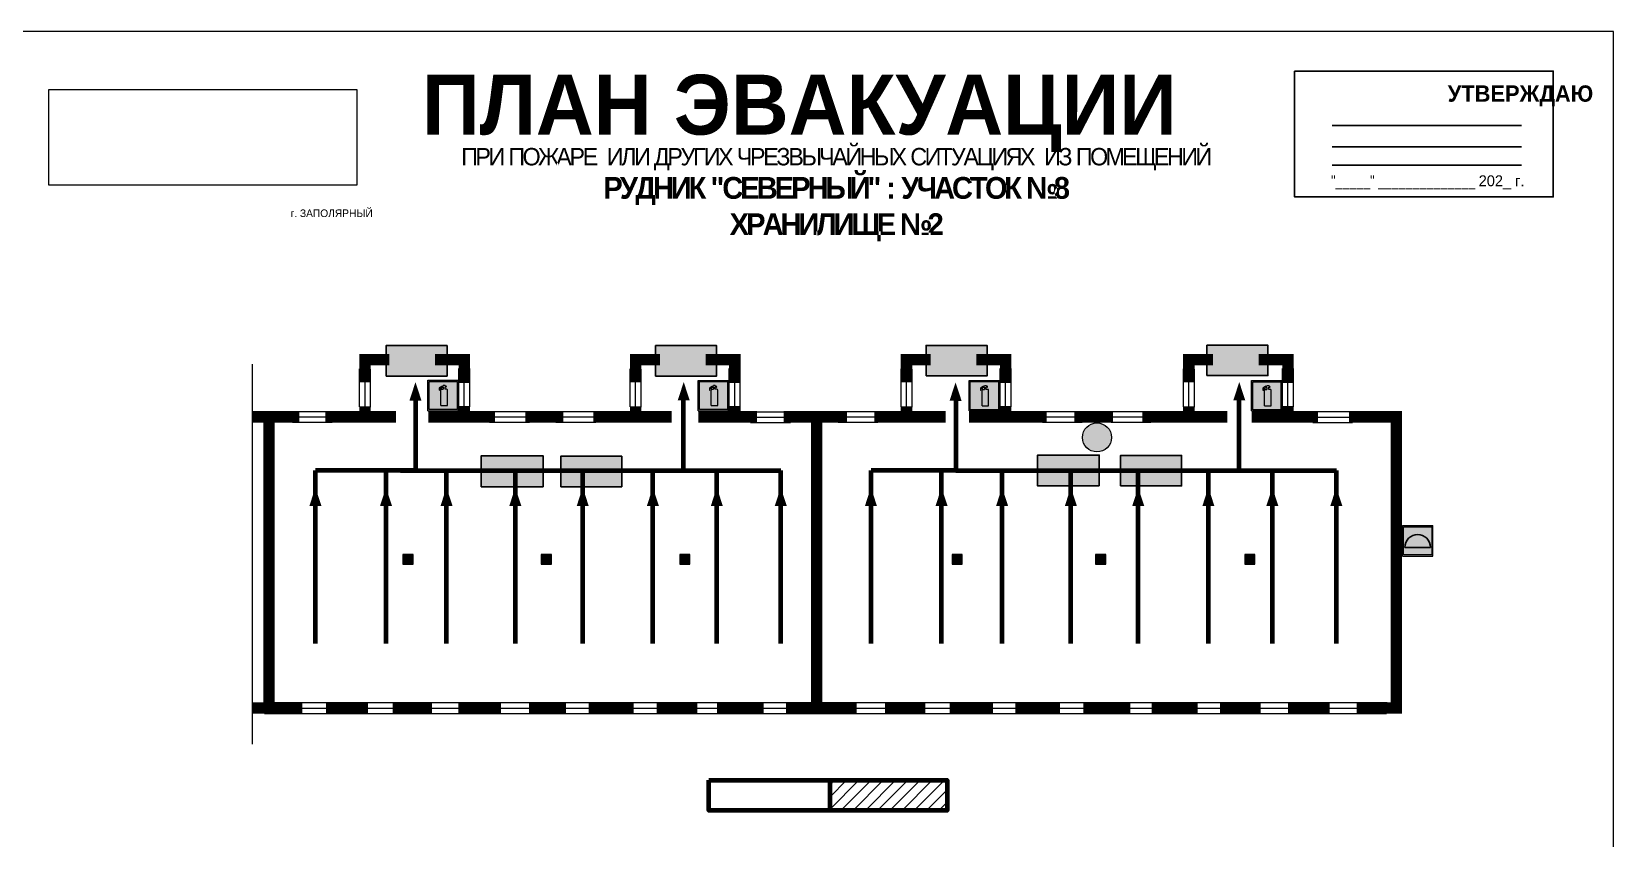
# Model space of a CAD drawing. Header units: millimetres. Extents: x 13114 to 67229, y 22859 to 38520.
# Drawn here: x 17737 to 18318, y 36443 to 36739 of the extents above; entities that cross this region are included whole.
import ezdxf

# ---------------------------------------------------------------- set-up
doc = ezdxf.new("R2010")
doc.units = ezdxf.units.MM
doc.layers.add('План_Штампы', color=7, linetype='Continuous')
doc.styles.add('обычный', font='arial.ttf')
picture_1 = doc.add_image_def('image1.jpg', size_in_pixel=(337, 105))

# ---------------------------------------------------------------- blocks, each defined once
blk = doc.blocks.new('A$C7B4425F7')
at = {"true_color": 0xffffff}
blk.add_hatch(color=7, dxfattribs=at).paths.add_polyline_path([(0, 0), (-16, 0), (-16, -8), (0, -8)])
h = blk.add_hatch(color=126)
h.paths.add_polyline_path([(-0.2, -0.2), (-15.8, -0.2), (-15.8, -7.8), (-0.2, -7.8)])
h.paths.add_polyline_path([(-11.76, -2.03), (-11.76, -3.66), (-11.17, -3.66, -0.568275), (-11.17, -6.18), (-12.58, -6.18), (-12.58, -2.03)], flags=16)
h.paths.add_polyline_path([(-13.33, -4.12, -0.495768), (-13.59, -6.18), (-15.03, -6.18), (-15.03, -2.03), (-13.59, -2.03, -0.487973)], flags=16)
h.paths.add_polyline_path([(-10.25, -2.03), (-9.48, -2.03), (-9.48, -6.18), (-10.25, -6.18)], flags=16)
h.paths.add_polyline_path([(-13.84, -3.69), (-14.24, -3.69), (-14.24, -3.03), (-13.9, -3.03, -0.692621)], flags=0)
h.paths.add_polyline_path([(-9.15, -2.03), (-8.4, -2.03), (-8.04, -3.07), (-7.68, -2.03), (-6.93, -2.03), (-7.64, -4.1), (-6.93, -6.18), (-7.68, -6.18), (-8.04, -5.14), (-8.4, -6.18), (-9.15, -6.18), (-8.44, -4.1)], flags=16)
h.paths.add_polyline_path([(-11.76, -4.46), (-11.42, -4.46, -0.692621), (-11.36, -5.12), (-11.76, -5.12)], flags=0)
h.paths.add_polyline_path([(-13.9, -5.2), (-14.24, -5.2), (-14.24, -4.55), (-13.84, -4.55, -0.708038)], flags=0)
edge = h.paths.add_edge_path(flags=16)
edge.add_ellipse((-5.51, -4.08), major_axis=(0, 2.05), ratio=0.586184, start_angle=0, end_angle=360)
edge = h.paths.add_edge_path(flags=0)
edge.add_ellipse((-5.51, -4.08), major_axis=(0, 1.14), ratio=0.454828, start_angle=0, end_angle=360)
h.paths.add_polyline_path([(-4.13, -4.96, 0.377264), (-3.48, -4.52, 0.0555), (-3.16, -2.03), (-1.66, -2.03), (-1.66, -4.96), (-0.96, -4.96), (-0.96, -7.01), (-1.75, -7.01), (-1.75, -6.18), (-3.3, -6.18), (-3.3, -7.02), (-4.13, -7.02)], flags=16)
h.paths.add_polyline_path([(-2.73, -2.91), (-2.28, -2.91), (-2.28, -4.96), (-3.05, -4.96, 0.079136)], flags=0)
at = {"color": 126}
blk.add_lwpolyline([(-16, -8), (0, -8), (0, 0), (-16, 0)], close=True, dxfattribs=at)
blk = doc.blocks.new('A$C32E8229D')
at = {"true_color": 0xffffff}
blk.add_hatch(color=7, dxfattribs=at).paths.add_polyline_path([(0, 0), (0, -8), (16, -8), (16, 0)])
h = blk.add_hatch(color=126)
h.paths.add_polyline_path([(0.2, -0.2), (15.8, -0.2), (15.8, -7.8), (0.2, -7.8)])
h.paths.add_polyline_path([(13.49, -2.05), (12.08, -2.05), (11.37, -2.63, 0.162397), (11.29, -2.84), (11.29, -3.63), (10.35, -3.63), (10.35, -4.05), (11.68, -4.05), (11.68, -3.48), (12.26, -4.28), (11.29, -5.1), (11.29, -6.78), (11.85, -6.78), (11.85, -5.44), (12.8, -4.64), (12.8, -5.94), (14.46, -5.94), (14.46, -5.39), (13.45, -5.39), (13.45, -3.97), (12.46, -2.59), (13.15, -2.59), (13.69, -3.34), (14.18, -3)], flags=16)
h.paths.add_polyline_path([(10.74, -1.82, 1), (11.8, -1.82, 1)], flags=16)
h.paths.add_polyline_path([(9.39, -3.59), (5.99, -3.59), (6.56, -3.03), (5.91, -3.03), (5.1, -3.83), (5.91, -4.64), (6.56, -4.64), (5.99, -4.09), (9.39, -4.09)], flags=16)
h.paths.add_polyline_path([(4.29, -1.08), (1.72, -1.08), (1.72, -6.6), (4.29, -6.6)], flags=16)
at = {"color": 126}
blk.add_lwpolyline([(16, -8), (0, -8), (0, 0), (16, 0)], close=True, dxfattribs=at)
blk = doc.blocks.new('A$C7B8C2D5B')
at = {"lineweight": 0}
h = blk.add_hatch(color=5, dxfattribs=at)
h.dxf.hatch_style = 1
h.paths.add_polyline_path([(1.4, -3.02, 1), (-2.11, -3.02, 1)])
at = {"color": 5, "lineweight": 0}
blk.add_circle((-0.36, -3.02), 1.75, dxfattribs=at)
blk = doc.blocks.new('A$C3AD82952')
at = {"true_color": 0xf5f5ff}
h = blk.add_hatch(color=7, dxfattribs=at)
h.dxf.hatch_style = 1
h.paths.add_polyline_path([(8.21, 8.73, 0.414214), (7.89, 9.05), (7.22, 9.05), (7.22, 9.92), (7.59, 9.92, 1), (7.57, 10.36), (7.22, 10.36), (7.22, 10.6), (6.43, 10.6), (6.43, 10.36), (6.01, 10.36), (4.74, 9.59), (4.74, 8.69), (4.98, 8.73), (4.98, 9.26), (6.12, 9.91), (6.43, 9.91), (6.43, 9.05), (5.76, 9.05, 0.414214), (5.44, 8.73), (5.44, 2.2), (8.21, 2.2)], flags=0)
h.paths.add_polyline_path([(12.8, 12.8), (0, 12.8), (0, 0), (12.8, 0)])
h.paths.add_polyline_path([(0.51, 12.29), (12.29, 12.29), (12.29, 0.51), (0.51, 0.51)], flags=16)
h.paths.add_polyline_path([(4.74, 9.59), (6.01, 10.36), (6.43, 10.36), (6.43, 10.6), (7.22, 10.6), (7.22, 10.36), (7.59, 10.36, -0.94586), (7.59, 9.92), (7.22, 9.92), (7.22, 9.05), (7.89, 9.05, -0.414214), (8.21, 8.73), (8.21, 2.2), (5.44, 2.2), (5.44, 8.73, -0.414214), (5.76, 9.05), (6.43, 9.05), (6.43, 9.91), (6.12, 9.91), (4.98, 9.26), (4.98, 8.73), (4.74, 8.69)], flags=0)
h = blk.add_hatch(color=242)
h.dxf.hatch_style = 1
h.paths.add_polyline_path([(12.29, 12.29), (0.51, 12.29), (0.51, 0.51), (12.29, 0.51)])
h.paths.add_polyline_path([(4.74, 8.69), (4.74, 9.59), (6.01, 10.36), (6.43, 10.36), (6.43, 10.6), (7.22, 10.6), (7.22, 10.36), (7.59, 10.36, -0.94586), (7.59, 9.92), (7.22, 9.92), (7.22, 9.05), (7.89, 9.05, -0.414214), (8.21, 8.73), (8.21, 2.2), (5.44, 2.2), (5.44, 8.73, -0.414214), (5.76, 9.05), (6.43, 9.05), (6.43, 9.91), (6.12, 9.91), (4.98, 9.26), (4.98, 8.73)], flags=16)
h = blk.add_hatch(color=7, dxfattribs=at)
h.dxf.hatch_style = 1
h.paths.add_polyline_path([(8.21, 8.73, 0.414214), (7.89, 9.05), (7.22, 9.05), (7.22, 9.92), (7.59, 9.92, 1), (7.57, 10.36), (7.22, 10.36), (7.22, 10.6), (6.43, 10.6), (6.43, 10.36), (6.01, 10.36), (4.74, 9.59), (4.74, 8.69), (4.98, 8.73), (4.98, 9.26), (6.12, 9.91), (6.43, 9.91), (6.43, 9.05), (5.76, 9.05, 0.414214), (5.44, 8.73), (5.44, 2.2), (8.21, 2.2)])
at = {"color": 242, "lineweight": 5}
for p, q in [((0, 0), (0, 12.8)), ((0, 12.8), (12.8, 12.8)), ((6.01, 10.36), (4.74, 9.59)), ((4.74, 9.59), (4.74, 8.69)), ((4.74, 8.69), (4.98, 8.73)), ((4.98, 9.26), (6.12, 9.91)), ((4.98, 8.73), (4.98, 9.26)), ((5.44, 2.2), (5.44, 8.73)), ((5.76, 9.05), (6.43, 9.05)), ((6.01, 10.36), (6.43, 10.36)), ((6.12, 9.91), (6.43, 9.91)), ((7.22, 10.6), (6.43, 10.6)), ((6.43, 10.6), (6.43, 10.36)), ((6.43, 9.91), (6.43, 9.05)), ((7.22, 10.36), (7.22, 10.6)), ((7.59, 10.36), (7.22, 10.36)), ((7.22, 9.05), (7.22, 9.92)), ((7.59, 9.92), (7.22, 9.92)), ((7.89, 9.05), (7.22, 9.05)), ((8.21, 2.2), (8.21, 8.73)), ((12.8, 0), (12.8, 12.8)), ((0, 0), (12.8, 0)), ((5.44, 2.2), (8.21, 2.2))]:
    blk.add_line(p, q, dxfattribs=at)
blk.add_lwpolyline([(0.51, 12.29), (12.29, 12.29), (12.29, 0.51), (0.51, 0.51)], close=True, dxfattribs=at)
for centre, radius, start, end in [((5.76, 8.73), 0.32, 90, 180), ((7.58, 10.14), 0.223, 273.18746, 86.81254), ((7.89, 8.73), 0.32, 0, 90)]:
    blk.add_arc(centre, radius, start, end, dxfattribs=at)
blk = doc.blocks.new('A$C1E1F2D43')
at = {"true_color": 0xffffff}
blk.add_hatch(color=7, dxfattribs=at).paths.add_polyline_path([(8, 0), (0, 0), (0, -8), (8, -8)])
h = blk.add_hatch(color=242)
h.paths.add_polyline_path([(0.32, -0.32), (0.32, -7.68), (7.68, -7.68), (7.68, -0.32)])
h.paths.add_polyline_path([(7.35, -5.71), (0.65, -5.71, -1)], flags=16)
at = {"color": 242, "lineweight": 5}
for p, q in [((0, 0), (8, 0)), ((0, -8), (0, 0)), ((0, 0), (8, 0)), ((8, -8), (8, 0)), ((0, -8), (8, -8))]:
    blk.add_line(p, q, dxfattribs=at)
at = {"color": 242}
blk.add_line((7.35, -5.71), (0.65, -5.71), dxfattribs=at)
at = {"color": 242, "lineweight": 5}
blk.add_lwpolyline([(0.32, -0.32), (7.68, -0.32), (7.68, -7.68), (0.32, -7.68)], close=True, dxfattribs=at)
at = {"color": 242}
blk.add_arc((4, -5.71), 3.35, 0, 180, dxfattribs=at)

msp = doc.modelspace()

# ---------------------------------------------------------------- hatches: boundary and pattern name
at = {"lineweight": 0}
h = msp.add_hatch(color=256, dxfattribs=at)
h.dxf.hatch_style = 1
h.paths.add_polyline_path([(17877.22, 36543.57), (17877.22, 36547.07), (17873.47, 36547.07), (17873.47, 36543.57)])
h = msp.add_hatch(color=256, dxfattribs=at)
h.dxf.hatch_style = 1
h.paths.add_polyline_path([(17928.09, 36543.57), (17928.09, 36547.07), (17924.34, 36547.07), (17924.34, 36543.57)])
h = msp.add_hatch(color=256, dxfattribs=at)
h.dxf.hatch_style = 1
h.paths.add_polyline_path([(17978.92, 36543.57), (17978.92, 36547.07), (17975.18, 36547.07), (17975.18, 36543.57)])
h = msp.add_hatch(color=256, dxfattribs=at)
h.dxf.hatch_style = 1
h.paths.add_polyline_path([(18078.96, 36543.57), (18078.96, 36547.07), (18075.21, 36547.07), (18075.21, 36543.57)])
h = msp.add_hatch(color=256, dxfattribs=at)
h.dxf.hatch_style = 1
h.paths.add_polyline_path([(18131.63, 36543.57), (18131.63, 36547.07), (18127.88, 36547.07), (18127.88, 36543.57)])
h = msp.add_hatch(color=256, dxfattribs=at)
h.dxf.hatch_style = 1
h.paths.add_polyline_path([(18186.44, 36543.57), (18186.44, 36547.07), (18182.69, 36547.07), (18182.69, 36543.57)])
h = msp.add_hatch()
h.set_pattern_fill('ANSI31', color=256)
h.set_pattern_definition([(45, (-11891.1224, 24896.708), (-2.24506403, 2.24506403), [])])
h.paths.add_polyline_path([(18030.36, 36464.17), (18030.36, 36453.1), (18073.34, 36453.1), (18073.34, 36464.17)])

# ---------------------------------------------------------------- linework, layer by layer
at = {"color": 5, "lineweight": 0}
msp.add_lwpolyline([(17718.06, 36344.27), (18318.06, 36344.27), (18318.06, 36739.27), (17718.06, 36739.27)], close=True, dxfattribs=at)
msp.add_lwpolyline([(18201, 36724.76), (18296, 36724.76), (18296, 36678.55), (18201, 36678.55)], close=True)
for points in [[(18214.75, 36704.71), (18284.28, 36704.71)], [(18214.75, 36696.95), (18284.28, 36696.95)], [(18214.75, 36690.16), (18284.28, 36690.16)]]:
    msp.add_lwpolyline(points)
at = {"lineweight": 100, "const_width": 4.2}
for points in [[(17859.62, 36610.39), (17859.62, 36618.72), (17868.54, 36618.72)], [(17885.29, 36618.72), (17896.07, 36618.72), (17896.07, 36610.2)], [(17958.96, 36610.39), (17958.96, 36618.72), (17967.88, 36618.72)], [(17984.64, 36618.72), (17995.41, 36618.72), (17995.41, 36610.2)], [(18058.46, 36610.39), (18058.46, 36618.72), (18067.38, 36618.72)], [(18084.14, 36618.72), (18094.91, 36618.72), (18094.91, 36610.2)], [(18162.14, 36610.39), (18162.14, 36618.72), (18171.07, 36618.72)], [(18187.82, 36618.72), (18198.59, 36618.72), (18198.59, 36610.2)], [(17859.62, 36597.7), (17859.62, 36601.53)], [(17896.07, 36601.73), (17896.07, 36597.7)], [(17958.96, 36597.7), (17958.96, 36601.53)], [(17995.41, 36601.73), (17995.41, 36597.7)], [(18058.46, 36597.7), (18058.46, 36601.53)], [(18094.91, 36601.73), (18094.91, 36597.7)], [(18162.14, 36597.7), (18162.14, 36601.53)], [(18198.59, 36601.73), (18198.59, 36597.7)], [(17835.47, 36597.7), (17818.39, 36597.7)], [(17870.94, 36597.7), (17844.97, 36597.7)], [(17907.37, 36597.7), (17882.79, 36597.7)], [(17932.39, 36597.7), (17918.45, 36597.7)], [(17972.17, 36597.7), (17943.48, 36597.7)], [(18003.53, 36597.7), (17982.04, 36597.7)], [(18036.55, 36597.7), (18013.37, 36597.7)], [(18072.78, 36597.7), (18046.7, 36597.7)], [(18109.88, 36597.7), (18081.38, 36597.7)], [(18134.32, 36597.7), (18120.04, 36597.7)], [(18176.31, 36597.7), (18145.12, 36597.7)], [(18209.56, 36597.7), (18185.24, 36597.7)], [(18223.76, 36490.69), (18238.37, 36490.69), (18238.37, 36597.7), (18220.99, 36597.7)], [(17818.39, 36490.69), (17836.61, 36490.69)], [(17845.27, 36490.69), (17860.73, 36490.69)], [(17869.7, 36490.69), (17884.23, 36490.69)], [(17893.82, 36490.69), (17909.59, 36490.69)], [(17919.8, 36490.69), (17933.41, 36490.69)], [(17941.76, 36490.69), (17958.23, 36490.69)], [(17966.74, 36490.69), (17981.65, 36490.69)], [(17988.81, 36490.69), (18006.04, 36490.69)], [(18014.17, 36490.69), (18040.11, 36490.69)], [(18050.59, 36490.69), (18065.36, 36490.69)], [(18074.29, 36490.69), (18090.22, 36490.69)], [(18098.37, 36490.69), (18114.88, 36490.69)], [(18123.43, 36490.69), (18140.72, 36490.69)], [(18148.49, 36490.69), (18165.38, 36490.69)], [(18173.54, 36490.69), (18188.5, 36490.69)], [(18198.6, 36490.69), (18213.84, 36490.69)]]:
    msp.add_lwpolyline(points, dxfattribs=at)
at = {"lineweight": 0}
for points in [[(17818.28, 36477.46), (17818.28, 36617.1)], [(17857.61, 36601.33), (17857.61, 36615.34)], [(17859.62, 36601.53), (17859.62, 36615.54)], [(17861.65, 36601.25), (17861.65, 36615.27)], [(17894.02, 36601.48), (17894.02, 36615.5)], [(17896.03, 36601.69), (17896.03, 36615.7)], [(17898.07, 36601.41), (17898.07, 36615.42)], [(17956.95, 36601.33), (17956.95, 36615.34)], [(17958.96, 36601.53), (17958.96, 36615.54)], [(17961, 36601.25), (17961, 36615.27)], [(17993.36, 36601.48), (17993.36, 36615.5)], [(17995.37, 36601.69), (17995.37, 36615.7)], [(17997.41, 36601.41), (17997.41, 36615.42)], [(18056.45, 36601.33), (18056.45, 36615.34)], [(18058.46, 36601.53), (18058.46, 36615.54)], [(18060.5, 36601.25), (18060.5, 36615.27)], [(18092.87, 36601.48), (18092.87, 36615.5)], [(18094.87, 36601.69), (18094.87, 36615.7)], [(18096.91, 36601.41), (18096.91, 36615.42)], [(18160.14, 36601.33), (18160.14, 36615.34)], [(18162.14, 36601.53), (18162.14, 36615.54)], [(18164.18, 36601.25), (18164.18, 36615.27)], [(18196.55, 36601.48), (18196.55, 36615.5)], [(18198.56, 36601.69), (18198.56, 36615.7)], [(18200.59, 36601.41), (18200.59, 36615.42)], [(17833.16, 36599.68), (17847.78, 36599.68)], [(17833.35, 36597.7), (17847.97, 36597.7)], [(17905.59, 36599.68), (17920.2, 36599.68)], [(17905.78, 36597.7), (17920.39, 36597.7)], [(17929.93, 36599.68), (17944.55, 36599.68)], [(17930.12, 36597.7), (17944.73, 36597.7)], [(18001.47, 36599.59), (18016.08, 36599.59)], [(18001.65, 36597.61), (18016.27, 36597.61)], [(18033.57, 36599.66), (18048.19, 36599.66)], [(18033.76, 36597.67), (18048.38, 36597.67)], [(18108.61, 36599.68), (18123.23, 36599.68)], [(18108.8, 36597.7), (18123.42, 36597.7)], [(18133.87, 36599.71), (18148.48, 36599.71)], [(18134.05, 36597.72), (18148.67, 36597.72)], [(18207.9, 36599.62), (18222.51, 36599.62)], [(18208.08, 36597.64), (18222.7, 36597.64)], [(17832.92, 36595.75), (17847.54, 36595.75)], [(17905.35, 36595.75), (17919.96, 36595.75)], [(17929.69, 36595.75), (17944.31, 36595.75)], [(18001.22, 36595.66), (18015.84, 36595.66)], [(18033.33, 36595.73), (18047.95, 36595.73)], [(18108.37, 36595.75), (18122.99, 36595.75)], [(18133.63, 36595.78), (18148.24, 36595.78)], [(18207.66, 36595.69), (18222.27, 36595.69)], [(17822.43, 36492.76), (18234.93, 36492.76)], [(17822.35, 36490.69), (18235.14, 36490.69)], [(17822.65, 36488.73), (18234.7, 36488.73)]]:
    msp.add_lwpolyline(points, dxfattribs=at)
at = {"color": 126, "lineweight": 100, "true_color": 0x008754}
for points in [[(17878.15, 36604), (17878.15, 36577.99), (17841.4, 36577.99)], [(17976.58, 36577.99), (17976.58, 36604)], [(18076.62, 36604), (18076.62, 36577.99), (18045.42, 36577.99)], [(18180.61, 36577.99), (18180.61, 36604)], [(17841.4, 36514.43), (17841.4, 36577.99)], [(17867.33, 36514.43), (17867.33, 36577.99)], [(17872.59, 36577.99), (18012.31, 36577.99)], [(17889.55, 36514.43), (17889.55, 36577.99)], [(17914.81, 36514.43), (17914.81, 36577.99)], [(17939.57, 36514.43), (17939.57, 36577.99)], [(17965.33, 36514.43), (17965.33, 36577.99)], [(17988.82, 36514.43), (17988.82, 36577.99)], [(18012.31, 36514.43), (18012.31, 36577.99)], [(18045.42, 36514.43), (18045.42, 36577.99)], [(18071.35, 36514.43), (18071.35, 36577.99)], [(18076.62, 36577.99), (18216.33, 36577.99)], [(18093.58, 36514.43), (18093.58, 36577.99)], [(18118.84, 36514.43), (18118.84, 36577.99)], [(18143.59, 36514.43), (18143.59, 36577.99)], [(18169.35, 36514.43), (18169.35, 36577.99)], [(18192.84, 36514.43), (18192.84, 36577.99)], [(18216.33, 36514.43), (18216.33, 36577.99)]]:
    msp.add_lwpolyline(points, dxfattribs=at)
at = {"lineweight": 0, "const_width": 4.2}
for points in [[(17824.29, 36490.69), (17824.29, 36597.7)], [(18025.45, 36490.69), (18025.45, 36597.7)]]:
    msp.add_lwpolyline(points, dxfattribs=at)
at = {"lineweight": 0}
for points in [[(17873.47, 36543.57), (17877.22, 36543.57), (17877.22, 36547.07), (17873.47, 36547.07)], [(17924.34, 36543.57), (17928.09, 36543.57), (17928.09, 36547.07), (17924.34, 36547.07)], [(17975.18, 36543.57), (17978.92, 36543.57), (17978.92, 36547.07), (17975.18, 36547.07)], [(18075.21, 36543.57), (18078.96, 36543.57), (18078.96, 36547.07), (18075.21, 36547.07)], [(18127.88, 36543.57), (18131.63, 36543.57), (18131.63, 36547.07), (18127.88, 36547.07)], [(18182.69, 36543.57), (18186.44, 36543.57), (18186.44, 36547.07), (18182.69, 36547.07)]]:
    msp.add_lwpolyline(points, close=True, dxfattribs=at)
at = {"lineweight": 100}
msp.add_lwpolyline([(17985.89, 36464.17), (18073.34, 36464.17), (18073.34, 36453.1), (17985.89, 36453.1)], close=True, dxfattribs=at)
msp.add_lwpolyline([(18030.36, 36453.1), (18030.36, 36464.17)], dxfattribs=at)
at = {"layer": 'План_Штампы', "color": 126, "true_color": 0x008754}
for points in [[(17880.34, 36603.67), (17875.92, 36603.68), (17878.11, 36610.47)], [(17978.86, 36603.72), (17974.44, 36603.73), (17976.63, 36610.51)], [(18078.69, 36603.59), (18074.27, 36603.6), (18076.47, 36610.38)], [(18182.89, 36603.72), (18178.47, 36603.73), (18180.66, 36610.51)], [(17843.59, 36564.95), (17839.17, 36564.96), (17841.36, 36571.74)], [(17869.52, 36564.95), (17865.1, 36564.96), (17867.29, 36571.74)], [(17891.74, 36564.95), (17887.32, 36564.96), (17889.51, 36571.74)], [(17917, 36564.95), (17912.58, 36564.96), (17914.77, 36571.74)], [(17941.76, 36564.95), (17937.34, 36564.96), (17939.53, 36571.74)], [(17967.52, 36564.95), (17963.1, 36564.96), (17965.29, 36571.74)], [(17991.01, 36564.95), (17986.59, 36564.96), (17988.78, 36571.74)], [(18014.5, 36564.95), (18010.08, 36564.96), (18012.27, 36571.74)], [(18047.61, 36564.95), (18043.19, 36564.96), (18045.38, 36571.74)], [(18073.54, 36564.95), (18069.12, 36564.96), (18071.31, 36571.74)], [(18095.77, 36564.95), (18091.35, 36564.96), (18093.54, 36571.74)], [(18121.03, 36564.95), (18116.61, 36564.96), (18118.8, 36571.74)], [(18145.78, 36564.95), (18141.36, 36564.96), (18143.55, 36571.74)], [(18171.54, 36564.95), (18167.12, 36564.96), (18169.31, 36571.74)], [(18195.03, 36564.95), (18190.61, 36564.96), (18192.81, 36571.74)], [(18218.53, 36564.95), (18214.1, 36564.96), (18216.3, 36571.74)]]:
    msp.add_solid(points, dxfattribs=at)

# ---------------------------------------------------------------- block references
for name, p, xscale, yscale, zscale in [('A$C3AD82952', (17882.68, 36599.94), 0.875, 0.875, 0.875), ('A$C3AD82952', (17981.93, 36599.91), 0.875, 0.875, 0.875), ('A$C3AD82952', (18081.43, 36599.89), 0.875, 0.875, 0.875), ('A$C3AD82952', (18185.15, 36599.88), 0.875, 0.875, 0.875), ('A$C7B8C2D5B', (18129.5, 36599.36), 3.048387094587087, 3.048387094587087, 3.048387094587087)]:
    msp.add_blockref(name, p, dxfattribs=dict(xscale=xscale, yscale=yscale, zscale=zscale))
at = {"color": 1, "xscale": 1.4, "yscale": 1.4, "zscale": 1.4}
msp.add_blockref('A$C1E1F2D43', (18240.59, 36557.75), dxfattribs=at)
at = {"layer": 'План_Штампы', "xscale": 1.4, "yscale": 1.4, "zscale": 1.4}
for p in [(17889.75, 36623.92), (17988.7, 36623.87), (18088.05, 36623.98), (18191.18, 36624.05)]:
    msp.add_blockref('A$C7B4425F7', p, dxfattribs=at)
at = {"layer": 'План_Штампы', "color": 126, "true_color": 0x008754, "xscale": 1.4175152427744, "yscale": 1.4175152427744, "zscale": 1.4175152427744, "rotation": 359.9978653237145}
for p in [(17902.28, 36583.39), (18106.59, 36583.68)]:
    msp.add_blockref('A$C32E8229D', p, dxfattribs=at)
at = {"layer": 'План_Штампы', "color": 126, "true_color": 0x008754, "xscale": -1.4, "yscale": 1.4, "zscale": 1.4}
for p in [(17953.85, 36583.25), (18159.49, 36583.54)]:
    msp.add_blockref('A$C32E8229D', p, dxfattribs=at)

# ---------------------------------------------------------------- texts
at = {"lineweight": 0, "style": 'обычный'}
for s, insert, char_height, width, attachment_point in [('{\\fProxima Nova Rg|b1|i0|c204|p2;ПЛАН ЭВАКУАЦИИ}', (17880.56, 36723.42), 22, 493.8901, 1), ('\\pi-18,l18,t18;{\\fProxima Nova Rg|b1|i0|c204|p2;УТВЕРЖДАЮ\\H1.1997x; }', (18283.94, 36715.64), 6, 126.6484, 5), ('{\\fArial Narrow|b0|i0|c204|p34;"_____" ______________ \\fProxima Nova Rg|b0|i0|c204|p2;202_ г. }', (18249.9, 36683.88), 4, 78.6503, 5), ('\\pi-8.4,l8.4,t8.4;{\\fProxima Nova Rg|b0|i0|c204|p2;г. ЗАПОЛЯРНЫЙ\\H1.6404x; }', (17847.34, 36672.51), 2.8, 126.6484, 5)]:
    msp.add_mtext(s, dxfattribs=dict(at, insert=insert, char_height=char_height, width=width, attachment_point=attachment_point))
at = {"color": 0, "lineweight": 0, "insert": (18032.36, 36690.02), "char_height": 8, "width": 449.2158, "attachment_point": 5, "style": 'обычный'}
msp.add_mtext('{\\fArial Black|b1|i0|c204|p34;\\H2x;\\T0.85;  \\fArial Narrow|b0|i0|c204|p34;\\H0.8x;\\W0.9;\\P\\fProxima Nova Rg|b0|i0|c204|p2;\\H0.5x;\\W1;\\C256;ПРИ ПОЖАРЕ  ИЛИ ДРУГИХ ЧРЕЗВЫЧАЙНЫХ СИТУАЦИЯХ  ИЗ ПОМЕЩЕНИЙ \\fProxima Nova Rg|b1|i0|c204|p2;\\H1.25x;\\PРУДНИК "СЕВЕРНЫЙ" : УЧАСТОК №8\\PХРАНИЛИЩЕ №2}', dxfattribs=at)

# ---------------------------------------------------------------- pictures from other files: only their frames are drawn
at = {"color": 7, "lineweight": 0, "true_color": 0xf5f5ff}
image = msp.add_image(picture_1, insert=(17743.42, 36682.81), size_in_units=(113.11, 35.24), dxfattribs=at)
image.dxf.flags = 7

doc.saveas('drawing.dxf')
